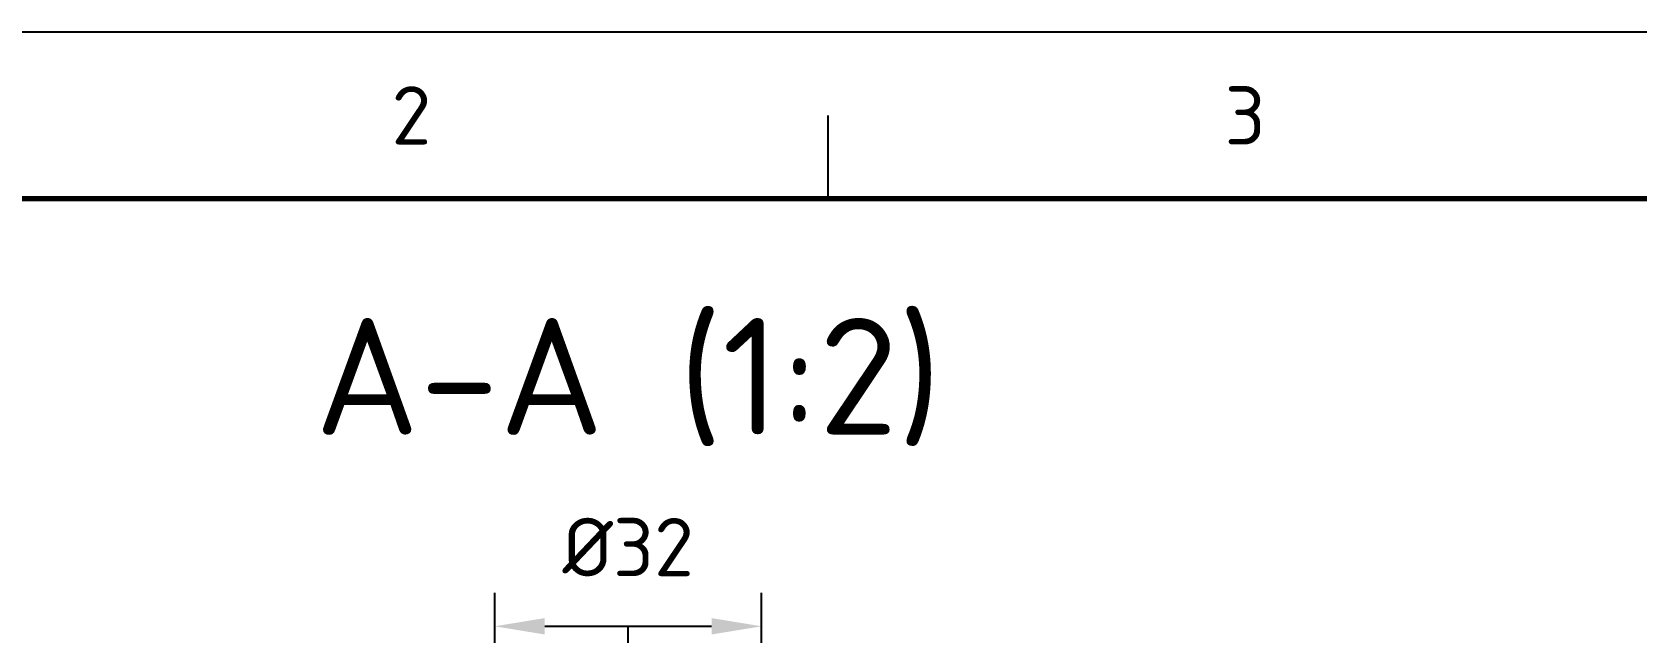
# Model space of a CAD drawing. Header units: millimetres. Extents: x 0 to 594, y 0 to 420.
# Drawn here: x 49.2 to 145.5, y 383.9 to 420 of the extents above; entities that cross this region are included whole.
import ezdxf
from ezdxf.enums import TextEntityAlignment as Align

# ---------------------------------------------------------------- set-up
doc = ezdxf.new("R2010")
doc.units = ezdxf.units.MM
doc.linetypes.add('ISO04-TRAZO-PUNTO', pattern=[7.625, 6, -0.75, 0.125, -0.75])
for name, color, linetype, lineweight in [('03-EJE', 1, 'ISO04-TRAZO-PUNTO', 25), ('04-COTA', 3, 'CONTINUOUS', 25), ('06-TEXTO', 7, 'CONTINUOUS', 25), ('07-RECUADRO', 7, 'CONTINUOUS', 70), ('08-FINA', 5, 'CONTINUOUS', 25)]:
    doc.layers.add(name, color=color, linetype=linetype, lineweight=lineweight)
doc.styles.add('ISO3098', font='isocpeur.ttf')
doc.dimstyles.new('FLAMA-ISO', dxfattribs={"dimtxt": 3.5, "dimasz": 3, "dimexe": 2, "dimexo": 1, "dimgap": 1, "dimtad": 1, "dimdec": 1, "dimtxsty": 'ISO3098', "dimcen": 2.5, "dimclrd": 3, "dimclre": 3, "dimclrt": 3, "dimazin": 3, "dimtfac": 1, "dimtmove": 0, "dimatfit": 3, "dimlwd": 25, "dimlwe": 25})

msp = doc.modelspace()

# ---------------------------------------------------------------- linework, layer by layer
at = {"layer": '03-EJE'}
msp.add_line((85, 29.655), (85, 384.345), dxfattribs=at)
at = {"layer": '07-RECUADRO'}
msp.add_lwpolyline([(20, 10), (584, 10), (584, 410), (20, 410)], close=True, dxfattribs=at)
at = {"layer": '08-FINA'}
msp.add_line((97, 410), (97, 415), dxfattribs=at)
msp.add_lwpolyline([(0, 0), (594, 0), (594, 420), (0, 420)], close=True, dxfattribs=at)

# ---------------------------------------------------------------- texts
at = {"layer": '06-TEXTO', "style": 'ISO3098'}
for s, height, p in [('2', 3.5, (72, 415)), ('3', 3.5, (122, 415)), ('A-A (1:2)', 7, (85, 399.345))]:
    msp.add_text(s, height=height, dxfattribs=at).set_placement(p, align=Align.MIDDLE_CENTER)

# ---------------------------------------------------------------- dimensions: what is measured, and where the dimension line sits
at = {"layer": '04-COTA'}
msp.add_linear_dim(base=(77, 384.345), p1=(77, 379.345), p2=(93, 379.345), dimstyle='FLAMA-ISO', override={"dimlfac": 2, "dimpost": '%%c<>'}, dxfattribs=at).render()

doc.saveas('drawing.dxf')
